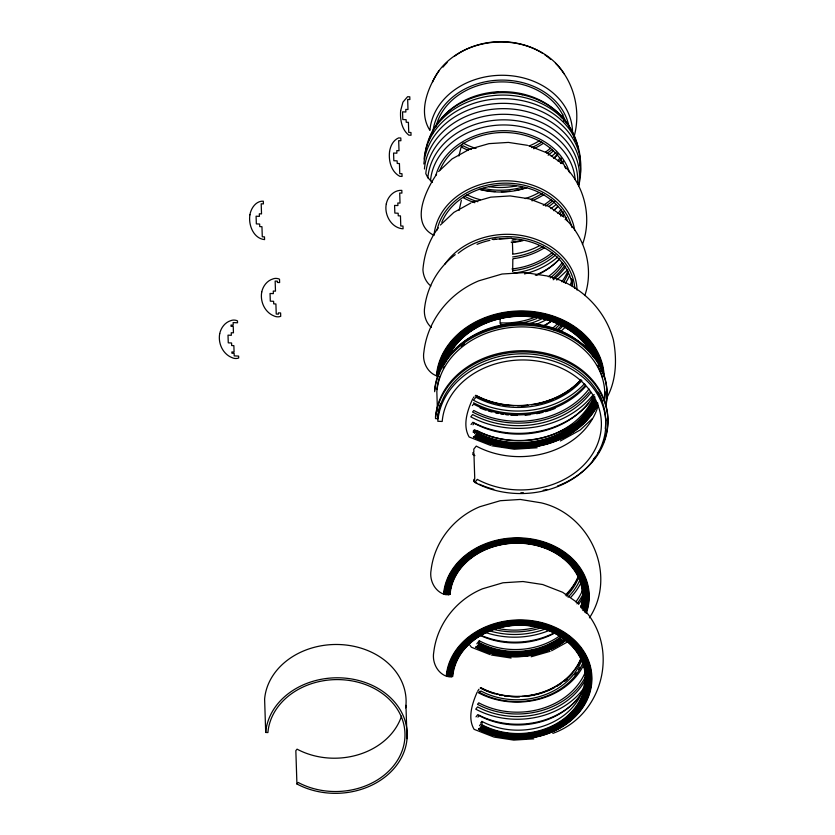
<?xml version="1.0" encoding="UTF-8"?>
<svg xmlns="http://www.w3.org/2000/svg" width="835" height="835" viewBox="0 0 835 835"><rect width="100%" height="100%" fill="white"/><g stroke="black" fill="none" stroke-linecap="round" stroke-linejoin="round"><path stroke-width="1.25" d="M512.836 259.497L512.659 271.479M500.05 323.469L500.155 318.782M458.885 155.999L461.765 144.538M459.104 210.42L461.348 200.348M574 136.982C581.191 111.577 574.386 81.934 555.452 63.23M582.454 244.498C592.234 217.726 584.761 186.101 564.481 166.259M584.813 295.548C593.852 269.423 585.7 238.987 566.224 219.772M477.192 692.09C472.276 703.268 467.381 718.058 474.092 729.331L494.101 737.096L513.786 740.102L533.826 738.839M472.777 398.723C467.443 410.11 462.329 425.339 469.134 436.987L490.531 445.389M439.158 70.578C427.917 87.08 417.886 111.827 429.931 130.375A71.392 58.21 -1.9 0 1 503.609 75.286A71.392 58.21 -1.9 0 1 572.528 132.817M436.569 174.338C425.693 190.255 409.588 223.592 434.043 235.366A70.704 57.657 -1.9 0 1 502.367 180.851A70.704 57.657 -1.9 0 1 574.689 230.23M438.323 227.851C429.065 239.979 424.107 254.654 422.917 269.788C423.303 275.947 425.892 282.147 430.86 285.988M606.398 398.566C616.522 380.927 617.075 359.353 613.37 339.782C604.832 308.835 579.761 284.484 548.699 276.406M589.437 617.848C617.576 574.971 590.376 514.318 541.216 502.847L520.32 499.455L500.28 500.718L479.843 506.72C453.802 517.429 434.346 541.925 431.09 570.075C429.273 579.667 434.2 590.543 443.573 594.113A72.927 59.452 -1.9 0 1 529.223 538.627A72.927 59.452 -1.9 0 1 586.212 613.474M477.724 691.056L478.977 689.219M473.382 397.742L474.019 396.875M472.359 405.58L473.591 404.077A81.913 66.79 -1.9 0 0 585.596 386.459M471.044 424.514L472.892 422.249A84.137 68.606 -1.9 0 0 588.842 403.117M472.975 424.806L474.207 423.293A81.924 66.8 -1.9 0 0 594.165 394.548M473.226 432.499L474.457 430.985A81.924 66.8 -1.9 0 0 476.691 432.133M474.541 433.542L477.004 430.516A77.498 63.189 -1.9 0 0 593.497 397.157M472.641 453.196L473.873 451.683L473.789 449.126L476.263 446.099A79.669 64.963 -1.9 0 0 598.079 405.956M473.518 480.115L474.75 478.601L473.915 452.967M474.791 479.874L473.56 481.388A86.339 70.39 -1.9 0 0 476.9 483.089M401.52 716.117A68.627 55.955 -1.9 0 1 297.072 749.152L295.84 750.665L296.926 783.971L298.158 782.458A68.627 55.955 -1.9 0 0 399.13 757.491A68.627 55.955 -1.9 0 0 352.777 681.036A68.627 55.955 -1.9 0 0 267.91 732.566L265.697 732.462L264.611 699.156A70.839 57.761 -1.9 0 1 341.557 644.641A70.839 57.761 -1.9 0 1 405.674 707.85M476.816 643.806L479.28 640.779A66.414 54.15 -1.9 0 0 559.961 635.685M479.645 691.234L478.413 692.747A70.839 57.761 -1.9 0 0 583.394 665.516M476.002 716.858L477.85 714.583A73.052 59.567 -1.9 0 0 579.187 697.173M477.933 717.15L479.165 715.637A70.839 57.761 -1.9 0 0 583.582 689.491M480.689 722.922L481.92 721.409A66.414 54.15 -1.9 0 0 554.377 721.409A66.414 54.15 -1.9 0 0 584.573 667.342M479.488 725.719L480.73 724.206M438.636 171.53L452.1 158.89L469.082 149.486M440.379 225.043L453.854 212.403L470.836 202.999M455.242 254.675C438.532 267.263 427.332 286.321 424.702 307.103C423.449 314.398 425.652 322.54 431.361 327.456M556.747 280.059L567.529 269.945M560.295 331.892L565.681 326.829M592.297 418.669L580.241 429.973L560.368 440.984M551.58 650.768L567.946 641.697M552.853 733.391L554.263 732.838C605.417 713.476 620.207 643.691 580.565 605.97M470.502 148.933L488.976 143.641L508.431 142.409L527.553 145.332M472.245 202.446L490.73 197.154L510.185 195.922L529.307 198.845L548.793 206.412L564.105 217.236M531.144 656.769L550.161 651.321M492.107 239.426L511.563 238.194M537.187 447.769L514.266 449.22L491.742 445.786M547.489 276.02L524.964 272.575L502.033 274.026L478.852 280.81C449.679 292.824 427.51 320.087 423.93 351.744C422.113 361.336 427.04 372.212 436.413 375.792A84.011 68.501 -1.9 0 1 521.927 310.944A84.011 68.501 -1.9 0 1 604.185 376.742M491.418 655.026L511.103 658.032M528.764 145.718L547.04 152.899L562.362 163.723M490.208 654.64L471.41 647.25L469.813 645.079M578.686 185.422A76.956 62.75 -1.9 0 0 510.801 114.562A76.956 62.75 -1.9 0 0 425.808 173.68L427.864 177.751L432.457 182.28M578.446 603.434L562.696 592.307L542.687 584.531L523.002 581.525L502.962 582.788L482.526 588.79C456.484 599.499 437.029 624.006 433.772 652.145C431.956 661.737 436.882 672.613 446.255 676.193A72.927 59.452 -1.9 0 1 536.446 621.449A72.927 59.452 -1.9 0 1 585.69 702.684A72.927 59.452 -1.9 0 1 478.403 729.216M512.471 243.559L512.794 253.506M479.28 640.779L479.342 642.689A66.414 54.15 -1.9 0 0 560.024 637.596M481.92 721.409L482.025 724.77A66.414 54.15 -1.9 0 0 579.74 700.596A66.414 54.15 -1.9 0 0 534.891 626.615A66.414 54.15 -1.9 0 0 452.747 676.475M450.002 592.495L450.065 594.405A66.414 54.15 -1.9 0 1 525.486 543.564A66.414 54.15 -1.9 0 1 581.264 607.88M437.457 411.029L436.841 391.813A84.105 68.574 -1.9 0 1 527.929 327.07A84.105 68.574 -1.9 0 1 604.383 401.698M405.946 705.345L407.031 738.651M432.509 82.154A71.392 58.21 -1.9 0 1 495.51 42.157A71.392 58.21 -1.9 0 1 564.126 73.845M563.437 161.249A71.392 58.21 -1.9 0 1 561.986 163.284M525.758 187.875A71.392 58.21 -1.9 0 1 514.965 190.463M510.07 191.163A71.392 58.21 -1.9 0 1 501.334 191.716M495.145 191.57A71.392 58.21 -1.9 0 1 480.459 189.441M562.038 161.322A68.627 55.955 -1.9 0 1 560.588 163.493M526.812 187.718A68.627 55.955 -1.9 0 1 479.081 189.274M432.78 133.068A68.627 55.955 -1.9 0 1 498.338 80.181A68.627 55.955 -1.9 0 1 569.063 126.878M561.37 158.368A66.414 54.15 -1.9 0 1 559.387 161.562M522.48 187.144A66.414 54.15 -1.9 0 1 483.329 188.418M435.985 126.774A66.414 54.15 -1.9 0 1 499.507 81.945A66.414 54.15 -1.9 0 1 565.765 122.588M442.988 67.103A68.627 55.955 -1.9 0 1 447.111 62.541M454.824 55.997A68.627 55.955 -1.9 0 1 542.635 53.336M544.775 54.755A68.627 55.955 -1.9 0 1 550.724 59.41M559.993 157.784A66.414 54.15 -1.9 0 1 557.853 160.894M516.406 185.881A66.414 54.15 -1.9 0 1 489.32 186.758M564.512 118.873A68.627 55.955 -1.9 0 1 563.427 121.158M543.282 143.37A68.627 55.955 -1.9 0 1 533.711 148.776M468.477 150.394A68.627 55.955 -1.9 0 1 461.859 147.273L463.091 145.76A66.414 54.15 -1.9 0 0 471.211 149.465M562.821 114.437A66.414 54.15 -1.9 0 1 561.287 117.756M539.525 140.708A66.414 54.15 -1.9 0 1 529.254 145.927M476.044 148.421A66.414 54.15 -1.9 0 1 463.007 143.025M557.811 153.797A68.627 55.955 -1.9 0 1 553.688 158.347M557.937 154.131A70.839 57.761 -1.9 0 1 554.377 157.825M556.152 152.346A74.158 60.464 -1.9 0 1 551.319 156.479M553.177 151.031A70.839 57.761 -1.9 0 1 548.157 155.216M552.133 149.34A70.839 57.761 -1.9 0 1 547.009 153.431M550.516 148.119A68.627 55.955 -1.9 0 1 545.558 152.085M541.738 142.075A66.414 54.15 -1.9 0 1 531.707 147.638M428.752 140.802A75.025 61.164 -1.9 0 1 503.077 92.664A75.025 61.164 -1.9 0 1 575.409 141.198M425.182 154.465A76.956 62.75 -1.9 0 1 499.34 95.138A76.956 62.75 -1.9 0 1 578.196 148.567M424.117 159.047A78.177 63.742 -1.9 0 1 507.336 98.801A78.177 63.742 -1.9 0 1 580.085 165.883M423.867 164.004A78.584 64.076 -1.9 0 1 509.089 103.519A78.584 64.076 -1.9 0 1 580.388 173.429M424.441 168.994A78.177 63.742 -1.9 0 1 513.922 109.228A78.177 63.742 -1.9 0 1 578.551 186.007M427.864 177.751A75.025 61.164 -1.9 0 1 507.732 119.927A75.025 61.164 -1.9 0 1 577.549 184.305M564.575 214.334A72.499 59.108 -1.9 0 1 563.009 216.338M522.961 240.647A72.499 59.108 -1.9 0 1 511.855 242.641M430.484 180.913A72.499 59.108 -1.9 0 1 502.92 124.958A72.499 59.108 -1.9 0 1 575.148 179.515M563.698 211.913A68.627 55.955 -1.9 0 1 560.692 216.171M521.144 240.396A68.627 55.955 -1.9 0 1 511.124 242.119M435.933 175.183A68.627 55.955 -1.9 0 1 502.263 130.698A68.627 55.955 -1.9 0 1 569.564 172.72M543.929 194.607A68.627 55.955 -1.9 0 1 531.968 200.849M474.791 202.717A68.627 55.955 -1.9 0 1 463.508 197.853L464.751 196.34A66.414 54.15 -1.9 0 0 477.787 201.726M538.992 192.582A66.414 54.15 -1.9 0 1 525.225 198.584M480.188 199.711A66.414 54.15 -1.9 0 1 466.89 194.753M542.343 193.355A66.414 54.15 -1.9 0 1 530.997 199.241M561.736 211.098A66.414 54.15 -1.9 0 1 559.596 214.209M515.738 239.645A66.414 54.15 -1.9 0 1 512.085 240.188M440.045 169.849A66.414 54.15 -1.9 0 1 502.994 132.494A66.414 54.15 -1.9 0 1 565.796 168.639M552.791 200.776A70.839 57.761 -1.9 0 1 545.62 206.099M551.204 199.534A68.627 55.955 -1.9 0 1 543.241 205.337M557.884 206.235A68.627 55.955 -1.9 0 1 553.522 210.671M557.864 206.589A70.839 57.761 -1.9 0 1 554.116 210.169M555.922 204.627A74.158 60.464 -1.9 0 1 550.933 208.593M554.837 201.611A70.839 57.761 -1.9 0 1 548.752 206.579M560.953 209.418A66.414 54.15 -1.9 0 1 557.947 213.478M441.506 118.528A72.499 59.108 -1.9 0 1 561.642 116.869M493.401 92.748A68.627 55.955 -1.9 0 1 498.537 92.351M520.132 94.125A68.627 55.955 -1.9 0 1 522.585 94.699M565.566 266.96A70.704 57.657 -1.9 0 1 553.208 279.788M564.7 265.457A68.627 55.955 -1.9 0 1 552.791 278.431M437.049 230.053A68.627 55.955 -1.9 0 1 503.964 183.157A68.627 55.955 -1.9 0 1 571.923 227.537M563.448 263.557A66.414 54.15 -1.9 0 1 550.275 277.93M441.767 222.308A66.414 54.15 -1.9 0 1 504.705 184.952A66.414 54.15 -1.9 0 1 567.518 221.098M561.955 262.921A66.414 54.15 -1.9 0 1 548.219 276.677M566.193 217.486A66.414 54.15 -1.9 0 1 565.201 219.699M539.587 245.667A66.414 54.15 -1.9 0 1 512.544 254.216M559.607 258.693A68.627 55.955 -1.9 0 1 536.707 275.226M559.575 259.048A70.839 57.761 -1.9 0 1 535.329 275.247M557.644 257.086A74.158 60.464 -1.9 0 1 524.474 273.922M555.578 254.946A70.839 57.761 -1.9 0 1 512.7 273.275M553.501 254.08A70.839 57.761 -1.9 0 1 512.617 270.707M551.945 252.807A68.627 55.955 -1.9 0 1 512.001 268.964M544.629 247.724A68.627 55.955 -1.9 0 1 512.94 258.735M542.99 246.482A66.414 54.15 -1.9 0 1 512.638 256.95M546.153 319.753A74.158 60.464 -1.9 0 1 533.586 325.264M541.477 318.98A70.839 57.761 -1.9 0 1 528.263 324.053M536.738 318.511A70.839 57.761 -1.9 0 1 500.77 324.7L500.927 322.894A68.627 55.955 -1.9 0 0 534.619 317.363M562.581 326.287A70.704 57.657 -1.9 0 1 557.968 330.785M444.648 264.486A70.704 57.657 -1.9 0 1 523.493 235.846A70.704 57.657 -1.9 0 1 577.016 290.037M561.767 325.013A68.627 55.955 -1.9 0 1 556.465 330.305M458.175 253.308A68.627 55.955 -1.9 0 1 530.799 240.062A68.627 55.955 -1.9 0 1 574.824 288.305M559.189 324.857A66.414 54.15 -1.9 0 1 553.929 329.888M477.077 244.331A66.414 54.15 -1.9 0 1 489.894 240.344M493.506 239.635A66.414 54.15 -1.9 0 1 495.927 239.248M499.633 238.82A66.414 54.15 -1.9 0 1 508.338 238.466M512.032 238.601A66.414 54.15 -1.9 0 1 572.424 286.509M557.425 323.855A66.414 54.15 -1.9 0 1 551.935 328.708M571.411 278.702A66.414 54.15 -1.9 0 1 572.58 286.363M567.936 270.999A66.414 54.15 -1.9 0 1 561.798 281.76M568.03 273.723A66.414 54.15 -1.9 0 1 563.343 282.428M572.132 279.673A68.627 55.955 -1.9 0 1 570.451 284.37M569.627 275.435A68.627 55.955 -1.9 0 1 565.285 283.274M550.453 321.642A70.839 57.761 -1.9 0 1 541.727 326.673M551.09 321.454A68.627 55.955 -1.9 0 1 542.886 326.568M446.735 676.402A72.447 59.066 -1.9 0 1 536.331 622.023A72.447 59.066 -1.9 0 1 585.262 702.726A72.447 59.066 -1.9 0 1 478.674 729.08M447.257 676.59A71.935 58.648 -1.9 0 1 536.216 622.586A71.935 58.648 -1.9 0 1 584.792 702.726A71.935 58.648 -1.9 0 1 478.966 728.892M448.364 676.861A70.829 57.751 -1.9 0 1 535.966 623.693A70.829 57.751 -1.9 0 1 583.79 702.59A70.829 57.751 -1.9 0 1 479.582 728.36M449.522 676.987A69.67 56.801 -1.9 0 1 535.684 624.684A69.67 56.801 -1.9 0 1 582.736 702.298A69.67 56.801 -1.9 0 1 480.24 727.64M450.681 676.966A68.501 55.851 -1.9 0 1 535.402 625.53A68.501 55.851 -1.9 0 1 581.671 701.849A68.501 55.851 -1.9 0 1 480.877 726.774M451.244 676.893A67.948 55.402 -1.9 0 1 535.266 625.885A67.948 55.402 -1.9 0 1 581.15 701.577A67.948 55.402 -1.9 0 1 481.19 726.304M451.777 676.788A67.405 54.953 -1.9 0 1 535.131 626.187A67.405 54.953 -1.9 0 1 580.659 701.275A67.405 54.953 -1.9 0 1 481.482 725.803M452.278 676.653A66.894 54.536 -1.9 0 1 535.005 626.427A66.894 54.536 -1.9 0 1 580.179 700.951A66.894 54.536 -1.9 0 1 481.764 725.291M582.11 658.711A66.414 54.15 -1.9 0 1 480.918 691.004L479.687 692.518A68.627 55.955 -1.9 0 0 582.83 662.969M582.966 691.996A73.052 59.567 -1.9 0 1 581.525 694.115M583.227 689A76.371 62.27 -1.9 0 1 475.752 709.166L477.599 706.901A73.052 59.567 -1.9 0 0 585.857 678.824M585.199 677.373A73.052 59.567 -1.9 0 1 477.516 704.343L478.747 702.83A70.839 57.761 -1.9 0 0 585.22 672.332M580.001 667.374A68.627 55.955 -1.9 0 1 578.665 669.587M576.453 672.812A68.627 55.955 -1.9 0 1 574.845 674.868M580.628 659.055A66.414 54.15 -1.9 0 1 480.814 687.643M580.596 660.099A66.894 54.536 -1.9 0 1 522.052 696.453M519.537 696.567A66.894 54.536 -1.9 0 1 480.542 687.779M572.205 673.709A67.405 54.953 -1.9 0 1 564.126 681.297M561.11 683.521A67.405 54.953 -1.9 0 1 556.82 686.276M554.555 687.549A67.405 54.953 -1.9 0 1 547.489 690.91M545.224 691.797A67.405 54.953 -1.9 0 1 525.862 696.38M519.547 696.828A67.405 54.953 -1.9 0 1 510.769 696.64M508.264 696.421A67.405 54.953 -1.9 0 1 504.528 695.941M502.054 695.524A67.405 54.953 -1.9 0 1 499.601 695.033M494.748 693.812A67.405 54.953 -1.9 0 1 480.25 687.967M567.393 679.074A67.948 55.402 -1.9 0 1 564.491 681.485M597.641 405.184A84.011 68.501 -1.9 0 1 473.445 436.872M597.756 404.13A83.531 68.105 -1.9 0 1 473.716 436.747M436.893 376A83.531 68.105 -1.9 0 1 521.144 311.528A83.531 68.105 -1.9 0 1 603.663 375.666M597.818 403.034A83.02 67.687 -1.9 0 1 474.009 436.559M437.415 376.188A83.02 67.687 -1.9 0 1 519.579 312.123A83.02 67.687 -1.9 0 1 602.953 373.318M596.785 402.95A81.913 66.79 -1.9 0 1 474.635 436.027M438.521 376.46A81.913 66.79 -1.9 0 1 518.065 313.282A81.913 66.79 -1.9 0 1 601.544 371.137M596.159 401.698A80.755 65.84 -1.9 0 1 475.282 435.306M441.078 368.037A80.755 65.84 -1.9 0 1 520.372 314.263A80.755 65.84 -1.9 0 1 599.457 366.502M595.553 400.174A79.596 64.9 -1.9 0 1 475.919 434.44M442.853 365.74A79.596 64.9 -1.9 0 1 517.397 315.202A79.596 64.9 -1.9 0 1 596.096 359.603M595.021 399.944A79.033 64.441 -1.9 0 1 476.232 433.96M443.761 364.571A79.033 64.441 -1.9 0 1 517.418 315.567A79.033 64.441 -1.9 0 1 595.104 358.507M594.499 399.673A78.49 63.992 -1.9 0 1 476.534 433.459M444.575 363.653A78.49 63.992 -1.9 0 1 516.521 315.922A78.49 63.992 -1.9 0 1 593.591 356.274M594.958 396.949A77.979 63.575 -1.9 0 1 476.816 432.947M445.493 362.359A77.979 63.575 -1.9 0 1 517.606 316.131A77.979 63.575 -1.9 0 1 593.299 356.691M594.499 396.646A77.498 63.189 -1.9 0 1 477.067 432.426M446.882 359.854A77.498 63.189 -1.9 0 1 517.596 316.329A77.498 63.189 -1.9 0 1 591.691 354.27M590.94 392.492A84.137 68.606 -1.9 0 1 472.641 414.567L470.794 416.832A87.456 71.309 -1.9 0 0 592.119 395.978M588.978 388.995A81.924 66.8 -1.9 0 1 473.789 410.486L472.558 411.999A84.137 68.606 -1.9 0 0 589.28 391.939M585.554 385.175A81.913 66.79 -1.9 0 1 473.549 402.794M584.625 383.557A81.903 66.779 -1.9 0 1 473.466 400.226L475.929 397.199A77.478 63.178 -1.9 0 0 581.88 380.541M581.035 379.539A77.498 63.189 -1.9 0 1 475.856 395.31M580.586 380.468A77.979 63.575 -1.9 0 1 571.317 388.713M570.315 389.454A77.979 63.575 -1.9 0 1 531.603 404.766M527.803 405.236A77.979 63.575 -1.9 0 1 517.585 405.737M513.775 405.653A77.979 63.575 -1.9 0 1 475.585 395.435M577.455 384.037A78.49 63.992 -1.9 0 1 571.662 388.859M568.572 391.062A78.49 63.992 -1.9 0 1 556.016 398.013M553.595 399.057A78.49 63.992 -1.9 0 1 537.917 403.889M527.856 405.486A78.49 63.992 -1.9 0 1 521.426 405.935M509.924 405.664A78.49 63.992 -1.9 0 1 507.377 405.413M504.831 405.09A78.49 63.992 -1.9 0 1 502.305 404.704M499.789 404.255A78.49 63.992 -1.9 0 1 496.073 403.451M493.652 402.835A78.49 63.992 -1.9 0 1 475.292 395.623M572.935 424.138A81.924 66.8 -1.9 0 1 557.331 432.78M556.141 433.281A81.924 66.8 -1.9 0 1 474.416 429.701L473.184 431.215A84.137 68.606 -1.9 0 0 475.345 432.332M555.077 408.44A84.126 68.595 -1.9 0 1 545.443 411.686M542.959 412.344A84.126 68.595 -1.9 0 1 536.686 413.711M530.35 414.682A84.126 68.595 -1.9 0 1 525.173 415.172M517.376 415.412A84.126 68.595 -1.9 0 1 510.957 415.172M508.39 414.964A84.126 68.595 -1.9 0 1 505.822 414.692M503.255 414.348A84.126 68.595 -1.9 0 1 500.708 413.941M498.171 413.471A84.126 68.595 -1.9 0 1 495.677 412.939M491.992 412.031A84.126 68.595 -1.9 0 1 488.371 410.987M485.97 410.215A84.126 68.595 -1.9 0 1 480.094 407.991M491.063 402.449A79.033 64.441 -1.9 0 1 487.463 401.301M435.452 417.333A86.339 70.39 -1.9 0 1 538.554 351.89A86.339 70.39 -1.9 0 1 603.277 442.947M599.269 450.942A86.339 70.39 -1.9 0 1 597.902 453.154M595.679 456.401A86.339 70.39 -1.9 0 1 593.278 459.532M557.425 486.053A86.339 70.39 -1.9 0 0 604.978 403.18A86.339 70.39 -1.9 0 0 513.191 352.412A86.339 70.39 -1.9 0 0 435.494 418.617L437.707 418.711A84.116 68.585 -1.9 0 1 528.816 353.957A84.116 68.585 -1.9 0 1 605.271 428.605M546.841 489.446A86.339 70.39 -1.9 0 1 543.199 490.322M523.357 492.754A86.339 70.39 -1.9 0 1 520.831 492.796M493.746 489.331A86.339 70.39 -1.9 0 1 479.196 484.164M604.519 395.32A84.105 68.574 -1.9 0 0 604.697 391.49A84.105 68.574 -1.9 0 1 604.603 397.877M443.698 364.78A84.105 68.574 -1.9 0 1 444.94 362.578M446.976 359.353A84.105 68.574 -1.9 0 1 519.673 323.072A84.105 68.574 -1.9 0 1 593.33 356.409M436.914 389.267A84.105 68.574 -1.9 0 1 439.721 376.595M443.197 368.444A84.105 68.574 -1.9 0 1 444.387 366.241M461.348 346.264A84.105 68.574 -1.9 0 1 464.333 343.926M597.422 365.281A84.105 68.574 -1.9 0 1 602.588 377.712M434.597 390.436A86.318 70.38 -1.9 0 1 530.976 324.199A86.318 70.38 -1.9 0 1 605.74 405.288M434.628 391.709A86.318 70.38 -1.9 0 1 531.018 325.473A86.318 70.38 -1.9 0 1 605.782 406.572M474.896 455.628A86.318 70.38 -1.9 0 1 472.683 454.48M605.657 418.387A84.116 68.585 -1.9 0 1 605.688 420.955M437.78 416.164A84.116 68.585 -1.9 0 1 440.588 403.493M598.309 392.168A84.116 68.585 -1.9 0 1 602.369 401.144M449.094 594.718A67.405 54.953 -1.9 0 1 525.966 543.157A67.405 54.953 -1.9 0 1 582.099 608.924M560.682 638.556A67.405 54.953 -1.9 0 1 478.799 643.722M571.067 589.823A67.405 54.953 -1.9 0 1 567.873 593.424M578.394 576.912A66.894 54.536 -1.9 0 1 571.443 588.759M570.649 589.76A66.894 54.536 -1.9 0 1 567.476 593.33M449.595 594.572A66.894 54.536 -1.9 0 1 525.163 543.334A66.894 54.536 -1.9 0 1 581.901 607.504M560.337 638.086A66.894 54.536 -1.9 0 1 479.081 643.211M447.998 594.885A68.501 55.851 -1.9 0 1 526.875 542.562A68.501 55.851 -1.9 0 1 582.84 610.531M561.423 639.453A68.501 55.851 -1.9 0 1 478.194 644.703M446.84 594.917A69.67 56.801 -1.9 0 1 527.052 541.706A69.67 56.801 -1.9 0 1 583.968 610.823M564.241 638.671A69.67 56.801 -1.9 0 1 477.547 645.57M448.552 594.823A67.948 55.402 -1.9 0 1 525.309 542.771A67.948 55.402 -1.9 0 1 582.934 607.953M561.047 639.015A67.948 55.402 -1.9 0 1 478.507 644.223M444.575 594.52A71.935 58.648 -1.9 0 1 528.169 539.671A71.935 58.648 -1.9 0 1 585.763 612.191M565.639 639.819A71.935 58.648 -1.9 0 1 476.284 646.822M444.053 594.332A72.447 59.066 -1.9 0 1 528.242 539.097A72.447 59.066 -1.9 0 1 586.253 612.128M565.984 639.954A72.447 59.066 -1.9 0 1 475.992 647.01M583.091 594.186A73.052 59.567 -1.9 0 1 576.964 603.841M540.683 627.983A73.052 59.567 -1.9 0 1 493.12 629.287M581.233 582.193A70.839 57.761 -1.9 0 1 570.639 597.401M566.307 640.038A72.927 59.452 -1.9 0 1 475.72 647.146M581.4 584.197A66.414 54.15 -1.9 0 1 580.847 607.233M450.295 589.938A66.414 54.15 -1.9 0 1 451.004 586.097M580.033 579.636A66.414 54.15 -1.9 0 1 581.108 583.06M445.681 594.791A70.829 57.751 -1.9 0 1 527.991 540.777A70.829 57.751 -1.9 0 1 584.709 612.191M565.044 639.276A70.829 57.751 -1.9 0 1 476.9 646.29M582.6 597.86A73.052 59.567 -1.9 0 1 578.582 604.352M544.337 629.35A73.052 59.567 -1.9 0 1 489.623 630.863M548.136 630.884A76.371 62.27 -1.9 0 1 485.97 632.627M555.181 632.805A70.839 57.761 -1.9 0 1 479.822 635.247M577.945 576.985A66.414 54.15 -1.9 0 1 565.399 594.99M578.008 578.895A66.414 54.15 -1.9 0 1 566.328 596.054M554.002 632.961A73.052 59.567 -1.9 0 1 481.722 635.633M582.538 590.261A70.839 57.761 -1.9 0 1 575.858 601.899M536.895 627.168A70.839 57.761 -1.9 0 1 498.547 628.609M580.106 579.448A68.627 55.955 -1.9 0 1 568.03 597.182M265.697 732.462A70.839 57.761 -1.9 0 1 353.309 679.283A70.839 57.761 -1.9 0 1 401.155 758.201A70.839 57.761 -1.9 0 1 296.926 783.971M400.654 110.637C399.975 119.353 401.572 129.415 408.837 135.145L411.039 135.239L410.956 132.514L408.743 132.41L408.409 122.338L406.207 122.244L406.123 119.676L402.804 119.53L402.553 111.848L405.873 111.994L405.789 109.427L407.991 109.521L407.668 99.448L409.87 99.542L409.787 96.808L407.574 96.714L402.94 102.131L400.654 110.637M389.538 151.73C388.484 160.863 391.156 171.739 399.85 176.342L402.063 176.435L401.969 173.701L399.767 173.607L399.433 163.535L397.22 163.43L397.136 160.873L393.828 160.727L393.577 153.045L396.886 153.181L396.802 150.624L399.015 150.718L398.681 140.645L400.894 140.739L400.8 138.005L398.598 137.911C393.097 140.301 390.342 146.073 389.538 151.73M249.926 214.814C248.193 224.751 253.402 238.486 264.58 239.603L264.486 236.879L262.284 236.785L261.95 226.702L259.737 226.609L259.654 224.041L256.345 223.895L256.094 216.213L259.403 216.359L259.32 213.791L261.532 213.896L261.198 203.813L263.411 203.907L263.317 201.183C256.053 200.713 250.928 208.291 249.926 214.814M219.709 333.666C217.883 343.248 222.809 354.134 232.182 357.704A5.25 3.027 4.7 0 0 238.685 357.996L238.622 356.086L234.207 355.887L234.124 353.33L231.911 353.236L231.869 351.952L234.082 352.046L233.863 345.648L231.66 345.544L231.577 342.987L228.268 342.841L228.007 335.159L231.326 335.294L231.243 332.737L233.445 332.831L233.247 326.433L231.044 326.328L231.003 325.055L233.215 325.149L233.132 322.581L237.547 322.78L237.464 320.87A5.25 3.027 4.7 0 0 230.971 320.588C225.022 322.331 220.962 327.748 219.709 333.666M261.741 291.989C259.925 301.581 264.852 312.457 274.224 316.037A5.25 3.027 4.7 0 0 280.717 316.319L280.612 312.958L278.399 312.864L278.441 314.148L276.239 314.043L275.905 303.971L273.703 303.867L273.619 301.31L270.3 301.164L270.049 293.482L273.358 293.628L273.275 291.06L275.487 291.154L275.153 281.082L277.366 281.176L277.408 282.46L279.621 282.554L279.506 279.193A5.25 3.027 4.7 0 0 273.014 278.911C267.064 280.654 262.994 286.071 261.741 291.989M386.292 203.917C384.006 214.752 391.396 228.101 403.075 228.811L402.992 226.076L400.779 225.982L400.456 215.9L398.243 215.806L398.159 213.238L394.851 213.092L394.59 205.41L397.909 205.556L397.825 202.988L400.028 203.093L399.704 193.01L401.906 193.104L401.823 190.38C394.13 189.827 387.638 196.695 386.292 203.917M477.338 479.415L474.875 482.442A84.116 68.585 -1.9 0 0 598.643 451.829A84.116 68.585 -1.9 0 0 541.832 358.121A84.116 68.585 -1.9 0 0 437.79 421.278L442.206 421.466A79.69 64.973 -1.9 0 1 540.767 361.639A79.69 64.973 -1.9 0 1 594.593 450.42A79.69 64.973 -1.9 0 1 477.338 479.415"/></g></svg>
